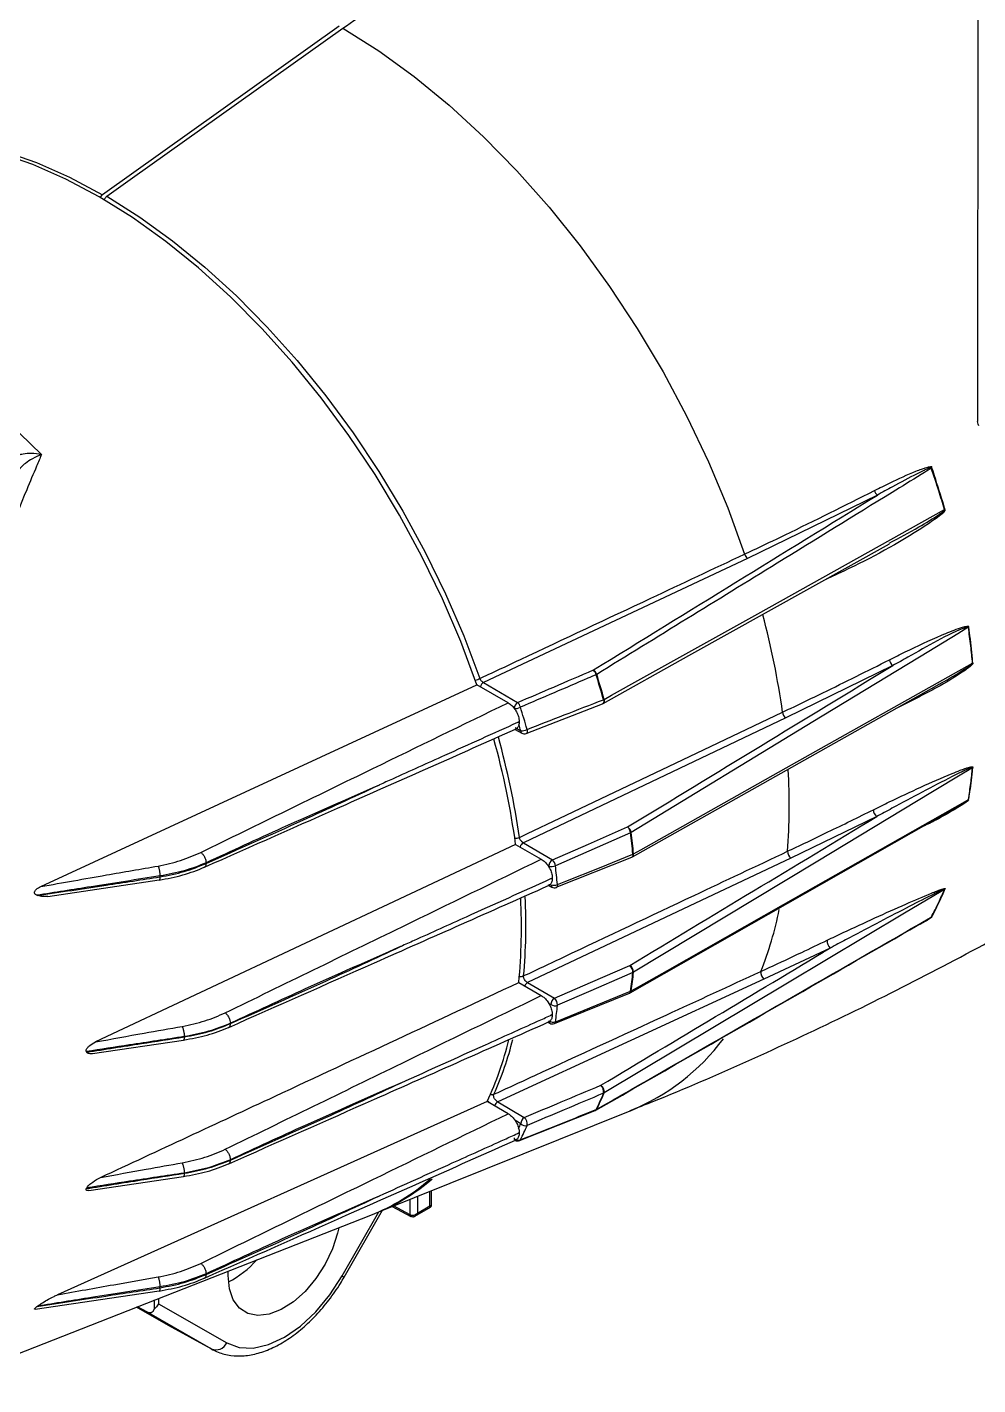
# Model space of a CAD drawing. Extents: x 12.3 to 108.7, y 1.1 to 80.4.
# Drawn here: x 17 to 20.68, y 4.36 to 9.61 of the extents above; entities that cross this region are included whole.
import ezdxf

# ---------------------------------------------------------------- set-up
doc = ezdxf.new("R2010")
doc.units = 0
doc.header["$MEASUREMENT"] = 0
doc.layers.add('OBJECT', color=7, linetype='CONTINUOUS')

msp = doc.modelspace()

# ---------------------------------------------------------------- linework, layer by layer
at = {"layer": 'OBJECT'}
for p, q in [((20.6754, 13.2714), (20.6746, 8.09)), ((18.2053, 9.6185), (17.289, 8.9666)), ((20.4953, 7.9088), (20.4834, 7.9015)), ((20.2869, 7.8052), (19.7843, 7.5596)), ((19.7843, 7.5596), (18.7633, 7.0806)), ((20.0926, 7.4818), (20.0872, 7.4794)), ((20.0926, 7.4818), (20.0924, 7.4824)), ((20.6388, 7.2941), (20.6258, 7.2862)), ((20.3462, 7.1462), (19.9323, 6.9435)), ((17.0506, 6.2916), (18.7375, 7.0721)), ((18.8586, 7.0022), (18.7375, 7.0721)), ((18.7633, 7.0806), (18.8951, 7.0032)), ((18.9279, 6.8838), (19.2238, 6.9984)), ((19.9323, 6.9435), (18.9172, 6.461)), ((18.8854, 6.8994), (18.9112, 6.8847)), ((18.8859, 6.9059), (18.9069, 6.894)), ((18.9013, 6.9286), (18.9013, 6.9284)), ((18.9283, 6.8835), (18.928, 6.8834)), ((20.6548, 6.7513), (20.6412, 6.7431)), ((20.6258, 6.6205), (20.6388, 6.6279)), ((20.2842, 6.5622), (19.9517, 6.4013)), ((20.5595, 6.579), (20.5737, 6.5872)), ((18.9172, 6.461), (19.0296, 6.395)), ((18.8873, 6.4548), (17.2623, 5.6909)), ((18.8873, 6.4548), (18.9865, 6.3976)), ((19.0446, 6.2886), (19.3362, 6.4058)), ((19.3366, 6.4055), (19.3364, 6.4055)), ((17.6899, 6.3833), (17.6899, 6.381)), ((19.9517, 6.4013), (18.9337, 5.9206)), ((19.0156, 6.3707), (19.012, 6.3729)), ((17.0779, 6.2537), (17.5086, 6.317)), ((17.5115, 6.3327), (17.5115, 6.3289)), ((19.0292, 6.3241), (19.0292, 6.3239)), ((19.0117, 6.2986), (19.0276, 6.2896)), ((19.0449, 6.2884), (19.0447, 6.2883)), ((20.5466, 6.2807), (20.5334, 6.2728)), ((20.4834, 6.1664), (20.4953, 6.1733)), ((20.1045, 6.0539), (19.8479, 5.9332)), ((19.8479, 5.9332), (18.8181, 5.4594)), ((18.8993, 5.9204), (18.9865, 5.8701)), ((18.9337, 5.9206), (19.0374, 5.8597)), ((19.0372, 5.7621), (19.328, 5.8797)), ((19.0233, 5.8354), (19.015, 5.8404)), ((19.0292, 5.7964), (19.0292, 5.7966)), ((17.7839, 5.7629), (17.7839, 5.7618)), ((19.0129, 5.7672), (19.0199, 5.7632)), ((17.2508, 5.6456), (17.6025, 5.6981)), ((17.6055, 5.7114), (17.6055, 5.7105)), ((18.777, 5.4603), (17.1155, 4.7135)), ((18.8586, 5.4132), (18.777, 5.4603)), ((18.781, 5.4628), (18.7846, 5.4559)), ((18.8181, 5.4594), (18.9209, 5.399)), ((18.3585, 5.0343), (19.331, 5.4248)), ((18.9021, 5.3096), (19.1949, 5.4261)), ((19.1955, 5.4256), (19.1951, 5.4255)), ((18.9069, 5.3747), (18.8846, 5.3878)), ((18.9013, 5.3395), (18.9013, 5.3396)), ((17.7839, 5.2343), (17.7839, 5.2354)), ((17.2369, 5.1161), (17.6025, 5.1706)), ((17.6055, 5.183), (17.6055, 5.184)), ((18.5072, 5.094), (18.5072, 5.0292)), ((18.5559, 5.0573), (18.5559, 5.1136)), ((18.5617, 5.0586), (18.5617, 5.1159)), ((18.2241, 4.7815), (18.3724, 5.0399)), ((18.4093, 5.0547), (18.4824, 5.0165)), ((18.4794, 5.0223), (18.4149, 5.057)), ((18.4794, 5.0223), (18.4794, 5.0829)), ((18.4971, 5.0166), (18.5577, 5.0516)), ((18.5072, 5.0292), (18.5559, 5.0573)), ((16.6538, 4.365), (18.3268, 5.0211)), ((18.2161, 4.786), (18.3587, 5.0344)), ((17.6899, 4.792), (17.6899, 4.7944)), ((17.7751, 4.7877), (17.7756, 4.8049)), ((17.0285, 4.6575), (17.5086, 4.728)), ((17.5115, 4.74), (17.5115, 4.7437)), ((17.4907, 4.6588), (17.4907, 4.6932)), ((17.5059, 4.6992), (17.5059, 4.6787)), ((17.5059, 4.6787), (17.7698, 4.5271)), ((17.5449, 4.5946), (17.4209, 4.6658)), ((17.4601, 4.6475), (17.4243, 4.6672)), ((17.7101, 4.5038), (17.4601, 4.6475)), ((17.7101, 4.5038), (17.5449, 4.5946)), ((17.5477, 4.593), (17.7129, 4.5023))]:
    msp.add_line(p, q, dxfattribs=at)
at = {"layer": 'OBJECT', "flags": 128}
for points in [[(17.3062, 8.9606), (17.4057, 9.0314), (18.2194, 9.6102)], [(18.2194, 9.6102), (18.3577, 9.5228), (18.4949, 9.4233), (18.6303, 9.3123), (18.763, 9.1905), (18.8922, 9.0588), (19.0171, 8.9179), (19.1368, 8.7687), (19.2507, 8.6121), (19.358, 8.4493), (19.4579, 8.2811), (19.55, 8.1087), (19.6335, 7.9331), (19.7081, 7.7555), (19.7731, 7.5769)], [(16.0582, 9.0317), (16.1341, 9.0816), (16.2283, 9.1276), (16.3291, 9.161), (16.4357, 9.1816), (16.5476, 9.1893), (16.6641, 9.184), (16.7844, 9.1658), (16.9078, 9.1347), (17.0335, 9.0909), (17.1609, 9.0348), (17.289, 8.9666)], [(18.7375, 7.0721), (18.6753, 7.2387), (18.6042, 7.4042), (18.5249, 7.5677), (18.4378, 7.7281), (18.3434, 7.8844), (18.2424, 8.0356), (18.1353, 8.1807), (18.0228, 8.319), (17.9057, 8.4494), (17.7847, 8.5713), (17.6604, 8.6837), (17.5338, 8.7861), (17.4056, 8.8778), (17.2765, 8.9582), (17.1475, 9.0268), (17.0193, 9.0832), (16.8926, 9.127)], [(17.3062, 8.9606), (17.4335, 8.8802), (17.5599, 8.7887), (17.6847, 8.687), (17.8071, 8.5754), (17.9264, 8.4548), (18.0418, 8.3258), (18.1527, 8.1893), (18.2583, 8.0461), (18.3581, 7.8969), (18.4514, 7.7429), (18.5377, 7.5848), (18.6164, 7.4236), (18.687, 7.2604), (18.7492, 7.096)], [(16.0034, 8.5919), (16.1319, 8.5613), (16.2632, 8.516), (16.3963, 8.4564), (16.5302, 8.3829), (16.6638, 8.296), (16.7963, 8.1965), (16.9265, 8.085), (17.0534, 7.9625)], [(20.6798, 8.0727), (20.6764, 8.0799), (20.6746, 8.09), (20.6746, 8.09)], [(19.2299, 7.0154), (19.2581, 7.0312), (19.3713, 7.0942), (19.8237, 7.3463), (20.5466, 7.7491)], [(19.2263, 6.9996), (19.5578, 7.1843), (20.3338, 7.6168)], [(20.6258, 7.2862), (20.5977, 7.2691), (20.4857, 7.2009), (20.0375, 6.928), (19.3346, 6.5002)], [(19.3433, 6.4178), (19.3714, 6.4337), (19.484, 6.4969), (19.9344, 6.7502), (20.6548, 7.1553)], [(19.3389, 6.4067), (19.6694, 6.5925), (20.5163, 7.0689)], [(19.2274, 7.0141), (19.228, 7.0097), (19.228, 7.0058), (19.2273, 7.0025), (19.226, 7), (19.2241, 6.9985), (19.2238, 6.9984)], [(18.9018, 6.4818), (18.9331, 6.4967), (19.0584, 6.5562), (19.5596, 6.7945), (19.92, 6.9657)], [(18.9318, 6.8994), (18.9325, 6.895), (18.9324, 6.891), (18.9318, 6.8876), (18.9304, 6.8851), (18.9286, 6.8836), (18.9283, 6.8835)], [(20.6412, 6.7431), (20.613, 6.7261), (20.5004, 6.6582), (20.0501, 6.3865), (19.3433, 5.9602)], [(19.3346, 5.8878), (19.3626, 5.9037), (19.4747, 5.9673), (19.923, 6.2217), (20.6258, 6.6205)], [(19.3304, 5.8808), (19.6596, 6.0677), (20.5597, 6.5786)], [(19.0296, 6.395), (19.1687, 6.4557), (19.3204, 6.522)], [(19.3321, 6.499), (19.2998, 6.4849), (19.1705, 6.4284), (19.0414, 6.372)], [(19.0492, 6.2995), (19.0816, 6.3125), (19.2112, 6.3646), (19.3408, 6.4166)], [(19.3408, 6.4166), (19.3408, 6.4132), (19.3402, 6.4102), (19.3392, 6.4078), (19.3377, 6.4062), (19.3366, 6.4055)], [(19.0492, 6.2995), (19.0491, 6.2961), (19.0486, 6.2931), (19.0476, 6.2907), (19.0461, 6.2891), (19.0449, 6.2884)], [(20.5334, 6.2728), (20.5051, 6.2559), (20.392, 6.1883), (19.9396, 5.9178), (19.2299, 5.4935)], [(19.0374, 5.8597), (19.1774, 5.9205), (19.329, 5.9862)], [(19.3408, 5.959), (19.3084, 5.945), (19.1788, 5.8887), (19.0492, 5.8325)], [(19.0414, 5.769), (19.0737, 5.782), (19.203, 5.8344), (19.3321, 5.8866)], [(18.2028, 4.9725), (18.1983, 4.9519), (18.1785, 4.8913), (18.1501, 4.8317), (18.1143, 4.7759), (18.0728, 4.7265), (18.0275, 4.6859), (17.9806, 4.6559), (17.9342, 4.6379), (17.8906, 4.6328), (17.8517, 4.6408), (17.8194, 4.6615), (17.7952, 4.694), (17.7802, 4.7367), (17.7751, 4.7877)], [(17.7698, 4.5271), (17.8177, 4.5095), (17.8723, 4.5074), (17.9316, 4.521), (17.9932, 4.5498), (18.0547, 4.5925), (18.1139, 4.6476), (18.1684, 4.713), (18.2161, 4.786)]]:
    msp.add_lwpolyline(points, dxfattribs=at)
at = {"layer": 'OBJECT'}
for centre, radius, start, end in [((17.3034, 8.9475), 0.024, 127.0696, 160.1174), ((20.3076, 7.8319), 0.0337, 196.4193, 232.2869), ((19.8067, 7.5863), 0.0349, 195.6197, 229.9335), ((16.7134, 6.5113), 3.2386, 8.0667, 14.8718), ((20.3675, 7.1733), 0.0344, 188.4197, 231.8257), ((18.7157, 7.1611), 0.0731, 282.3858, 297.2386), ((19.1631, 7.102), 0.0366, 13.5671, 47.1718), ((19.1712, 7.1023), 0.0315, 17.8738, 57.7445), ((19.18, 7.1483), 0.0421, 296.2858, 300.0734), ((15.5708, 5.9779), 3.8006, 15.8227, 17.3402), ((15.5735, 5.9792), 3.8003, 15.8226, 17.3404), ((18.7805, 7.0544), 0.0313, 123.3255, 161.3587), ((18.9121, 6.9772), 0.0311, 123.1603, 176.8327), ((18.8802, 7.035), 0.0561, 270.864, 297.0602), ((18.8702, 6.9763), 0.0366, 13.7544, 47.1552), ((15.3366, 5.8522), 3.7446, 16.2394, 17.6085), ((19.2166, 7.017), 0.02, 291.2678, 299.1294), ((19.2178, 7.0098), 0.0133, 309.8572, 25.0646), ((19.2108, 7.0484), 0.038, 295.8897, 300.0778), ((19.9551, 6.9707), 0.0355, 187.9995, 230.0069), ((15.3776, 5.8662), 3.6759, 16.2362, 16.6182), ((18.9086, 6.9455), 0.0516, 268.0725, 296.6786), ((18.9169, 6.893), 0.01, 174.2861, 235.4075), ((18.9211, 6.9021), 0.02, 240.4377, 291.2287), ((15.8447, 6.0371), 3.0712, 7.818, 15.5811), ((15.8807, 6.0493), 3.0519, 8.1471, 15.5772), ((17.6505, 6.6063), 2.2956, 355.5446, 3.4229), ((20.6452, 6.6216), 0.0098, 135.6697, 189.3618), ((20.3052, 6.5887), 0.0338, 180.2951, 231.7023), ((19.2953, 6.4947), 0.0371, 6.6782, 47.4052), ((19.3034, 6.4954), 0.0316, 8.875, 57.436), ((18.8853, 6.518), 0.0398, 268.2684, 294.5186), ((18.9344, 6.4349), 0.0314, 123.3278, 161.483), ((19.3219, 6.5221), 0.0253, 293.853, 300.132), ((16.4665, 6.1563), 2.8861, 5.1746, 6.8195), ((16.4695, 6.1576), 2.8856, 5.1745, 6.8199), ((19.3291, 6.4241), 0.02, 291.886, 299.3493), ((19.3327, 6.4155), 0.0108, 305.055, 12.3897), ((19.3312, 6.4386), 0.024, 293.5355, 300.1347), ((19.9739, 6.428), 0.0347, 180.0945, 230.2251), ((19.0466, 6.369), 0.031, 123.1596, 176.8334), ((19.0268, 6.4049), 0.036, 251.866, 293.9016), ((19.0045, 6.3677), 0.0371, 6.7089, 47.4013), ((16.2288, 6.0335), 2.8328, 5.3876, 6.8625), ((19.0353, 6.3313), 0.0347, 249.753, 293.4635), ((16.7908, 6.1324), 2.1191, 354.2604, 3.0948), ((16.8251, 6.1396), 2.1019, 354.7151, 3.0477), ((19.0333, 6.2978), 0.01, 174.2841, 235.4095), ((19.0375, 6.307), 0.02, 240.4377, 291.8793), ((18.4897, 6.4933), 1.447, 338.524, 348.4329), ((20.1242, 6.0791), 0.032, 171.2215, 232.1046), ((19.3045, 5.9594), 0.0363, 359.3967, 47.5783), ((19.3128, 5.9604), 0.0305, 359.6857, 57.9066), ((18.9074, 5.9723), 0.0285, 258.4816, 292.1348), ((17.383, 6.1563), 1.9677, 352.1208, 354.2442), ((17.3859, 6.1575), 1.9673, 352.1203, 354.2443), ((19.3338, 5.9765), 0.0188, 291.8473, 300.1984), ((19.8685, 5.9585), 0.0326, 171.1672, 230.8724), ((18.9506, 5.8948), 0.0309, 123.1985, 156.3501), ((19.3245, 5.8864), 0.00762, 297.2377, 1.2034), ((19.3205, 5.8982), 0.02, 292.0257, 299.5749), ((19.3255, 5.8886), 0.00918, 302.5526, 355.2427), ((19.3254, 5.9035), 0.0182, 291.5926, 300.2167), ((19.0543, 5.8337), 0.0311, 123.16, 176.833), ((19.0392, 5.8594), 0.0287, 236.5481, 290.3588), ((19.0129, 5.833), 0.0363, 359.2562, 47.5806), ((17.1449, 6.0335), 1.9149, 352.0593, 353.9743), ((19.0318, 5.7954), 0.0281, 234.7745, 289.9042), ((19.0256, 5.7714), 0.01, 174.2844, 235.4085), ((19.0298, 5.7806), 0.02, 240.4377, 292.0254), ((19.0338, 5.7688), 0.0076, 297.2046, 1.1604), ((17.6225, 6.001), 1.2748, 334.9053, 346.3105), ((17.6266, 6.0124), 1.2882, 336.0122, 345.9841), ((19.0125, 6.2098), 0.8471, 292.0905, 323.2705), ((19.1935, 5.4976), 0.0344, 351.1767, 47.9338), ((19.2021, 5.4988), 0.0282, 349.1791, 59.4679), ((18.7959, 5.5091), 0.0217, 253.5948, 290.5018), ((18.8353, 5.4332), 0.0313, 123.3234, 160.5081), ((18.0732, 5.9779), 1.2522, 334.0029, 337.1842), ((18.0757, 5.9791), 1.2521, 334.0026, 337.1845), ((19.222, 5.507), 0.0155, 290.272, 300.2923), ((19.1931, 5.431), 0.00589, 293.6302, 340.5678), ((19.1881, 5.4442), 0.02, 291.6886, 299.8567), ((19.1941, 5.4336), 0.00782, 300.4998, 334.3281), ((19.1935, 5.4433), 0.0152, 290.075, 300.3086), ((17.7901, 5.8646), 1.2196, 335.3872, 336.3147), ((17.8271, 5.8524), 1.2063, 333.4134, 336.3269), ((18.9379, 5.373), 0.0311, 123.1609, 176.8322), ((18.9247, 5.3914), 0.0244, 223.2514, 286.9198), ((18.898, 5.3736), 0.0343, 350.8067, 47.9527), ((18.891, 5.3186), 0.01, 174.286, 235.4069), ((18.8952, 5.3278), 0.02, 240.4377, 291.671), ((18.8989, 5.3342), 0.0227, 238.9783, 287.4681), ((18.9004, 5.3144), 0.00564, 288.6211, 340.7121), ((18.0437, 5.7431), 0.7756, 291.4047, 311.4726), ((18.0602, 5.7506), 0.7758, 292.8131, 310.6008), ((17.61, 5.0895), 0.3664, 296.9717, 318.7826), ((18.3403, 4.998), 0.2457, 239.6355, 241.7755), ((17.7278, 4.5466), 0.0463, 247.4772, 335.0921)]:
    msp.add_arc(centre, radius, start, end, dxfattribs=at)
for centre, major_axis, ratio, start_param, end_param in [((-75.5793, -47.5334), (137.3786, 82.0308), 0.014151, 5.465153, 5.476261), ((-45.1477, -29.8821), (126.097, 75.2944), 0.014151, 5.240566, 5.250059), ((-14.6223, -12.1763), (114.7805, 68.5372), 0.014151, 5.004214, 5.012937), ((14.2728, 5.0354), (3.3577, 0.6226), 0.401488, 0.533221, 0.534349), ((15.8093, 5.4749), (103.4989, 61.8007), 0.014151, 4.736864, 4.74545), ((14.0092, 4.8909), (3.2718, 0.6067), 0.401488, 0.120597, 0.122548), ((14.0092, 4.8909), (3.2718, 0.6067), 0.401488, 6.012015, 6.013966), ((14.2728, 5.0354), (3.3577, 0.6226), 0.401488, 5.600214, 5.601342), ((17.4595, 4.7055), (-0.017, 0.0606), 0.523124, 2.668164, 3.700438)]:
    msp.add_ellipse(centre, major_axis=major_axis, ratio=ratio, start_param=start_param, end_param=end_param, dxfattribs=at)
for points, knots in [([(18.2194, 9.6102), (18.2566, 9.6365), (18.5244, 9.8261), (19.0256, 10.1635), (19.4906, 10.4403), (19.7235, 10.5789)], [0, 0, 0, 0, 0.0744262, 0.5365509, 1, 1, 1, 1]), ([(17.2954, 8.9453), (17.2958, 8.9466), (17.297, 8.95), (17.3003, 8.955), (17.3037, 8.9587), (17.3058, 8.9603), (17.3062, 8.9606)], [0, 0, 0, 0, 0.213805, 0.553472, 0.893097, 1, 1, 1, 1]), ([(17.0534, 7.9625), (17.047, 7.9473), (17.0278, 7.9021), (16.958, 7.7353), (16.8453, 7.4542), (16.6983, 7.0622), (16.606, 6.7822), (16.5598, 6.6422)], [0, 0, 0, 0, 0.037504, 0.11146, 0.407416, 0.703808, 1, 1, 1, 1]), ([(16.954, 7.9513), (16.9562, 7.9536), (16.9608, 7.9584), (16.9715, 7.9625), (16.9885, 7.9666), (17.0155, 7.9682), (17.0401, 7.9652), (17.0533, 7.9625), (17.0534, 7.9625)], [0, 0, 0, 0, 0.125198, 0.269786, 0.359451, 0.646929, 0.996074, 1, 1, 1, 1]), ([(17.0534, 7.9625), (17.0533, 7.9624), (17.0417, 7.958), (17.0202, 7.9479), (16.9963, 7.9326), (16.9813, 7.9203), (16.972, 7.9112), (16.9678, 7.9046), (16.9659, 7.9015)], [0, 0, 0, 0, 0.003979, 0.354504, 0.64188, 0.732153, 0.875184, 1, 1, 1, 1]), ([(20.4834, 7.9015), (20.4741, 7.8957), (20.4277, 7.8672), (20.2328, 7.7471), (19.8147, 7.4896), (19.4336, 7.255), (19.2011, 7.1119)], [0, 0, 0, 0, 0.0217205, 0.1086027, 0.4561311, 1, 1, 1, 1]), ([(20.2752, 7.8224), (20.2955, 7.8326), (20.3488, 7.8593), (20.4097, 7.8874), (20.4553, 7.905), (20.4704, 7.9101), (20.4804, 7.9129), (20.4872, 7.9144), (20.4919, 7.915), (20.4946, 7.9151), (20.4958, 7.9151), (20.4959, 7.9151)], [0, 0, 0, 0, 0.27982, 0.734081, 0.832555, 0.895072, 0.936912, 0.965337, 0.984794, 0.998231, 1, 1, 1, 1]), ([(20.4962, 7.9122), (20.4959, 7.9121), (20.4947, 7.9119), (20.4922, 7.9111), (20.488, 7.9096), (20.4817, 7.9071), (20.4724, 7.9031), (20.4582, 7.8965), (20.4151, 7.8752), (20.3572, 7.8443), (20.3064, 7.816), (20.2869, 7.8052)], [0, 0, 0, 0, 0.003442, 0.01606, 0.034787, 0.062569, 0.103866, 0.165964, 0.2642, 0.719263, 1, 1, 1, 1]), ([(20.4953, 7.9088), (20.4953, 7.9089), (20.4957, 7.91), (20.4959, 7.9111), (20.4962, 7.9122)], [0, 0, 0, 0, 0.049994, 1, 1, 1, 1]), ([(20.5466, 7.7491), (20.5429, 7.7612), (20.5357, 7.7854), (20.519, 7.8387), (20.5051, 7.8798), (20.4953, 7.9088)], [0, 0, 0, 0, 0.228404, 0.455766, 1, 1, 1, 1]), ([(20.5488, 7.7468), (20.547, 7.7529), (20.5343, 7.7969), (20.5169, 7.853), (20.4999, 7.9031), (20.4959, 7.9151)], [0, 0, 0, 0, 0.1080709, 0.7863293, 1, 1, 1, 1]), ([(20.4959, 7.9151), (20.496, 7.9145), (20.4963, 7.9136), (20.4963, 7.9126), (20.4962, 7.9123), (20.4962, 7.9122)], [0, 0, 0, 0, 0.595908, 0.927207, 1, 1, 1, 1]), ([(19.7731, 7.5769), (19.7836, 7.5818), (19.836, 7.6065), (20.0052, 7.687), (20.1606, 7.765), (20.2752, 7.8224)], [0, 0, 0, 0, 0.061696, 0.30848, 1, 1, 1, 1]), ([(20.5488, 7.7468), (20.5477, 7.7452), (20.5419, 7.7361), (20.5077, 7.7099), (20.3764, 7.6216), (20.2288, 7.5438), (20.1073, 7.4885), (20.0926, 7.4818)], [0, 0, 0, 0, 0.00982, 0.054966, 0.234126, 0.907025, 1, 1, 1, 1]), ([(20.3326, 7.6195), (20.3711, 7.6398), (20.4364, 7.6743), (20.5064, 7.7172), (20.5392, 7.7401), (20.5466, 7.7467), (20.5477, 7.7482), (20.5479, 7.7484)], [0, 0, 0, 0, 0.5245272, 0.8891619, 0.9790949, 0.9974067, 1, 1, 1, 1]), ([(20.5466, 7.7491), (20.5466, 7.7491), (20.5471, 7.7489), (20.5475, 7.7486), (20.5479, 7.7484)], [0, 0, 0, 0, 0.091626, 1, 1, 1, 1]), ([(20.5479, 7.7484), (20.548, 7.7483), (20.5483, 7.748), (20.5486, 7.7474), (20.5487, 7.747), (20.5488, 7.7468)], [0, 0, 0, 0, 0.313115, 0.800787, 1, 1, 1, 1]), ([(18.7492, 7.096), (18.7597, 7.101), (18.8122, 7.1256), (19.0326, 7.229), (19.3634, 7.3844), (19.6522, 7.5201), (19.7731, 7.5769)], [0, 0, 0, 0, 0.030743, 0.153716, 0.645609, 1, 1, 1, 1]), ([(20.3335, 7.1682), (20.3538, 7.1784), (20.4211, 7.2119), (20.5101, 7.2538), (20.5892, 7.2859), (20.6233, 7.2977), (20.6361, 7.2989), (20.6385, 7.2988), (20.6396, 7.2985), (20.6398, 7.2984)], [0, 0, 0, 0, 0.198719, 0.656856, 0.869121, 0.975838, 0.987405, 0.997669, 1, 1, 1, 1]), ([(20.6398, 7.2984), (20.6399, 7.298), (20.6399, 7.2973), (20.6398, 7.2965), (20.6397, 7.2963), (20.6397, 7.2962)], [0, 0, 0, 0, 0.657045, 0.945773, 1, 1, 1, 1]), ([(20.656, 7.1534), (20.6555, 7.1598), (20.6521, 7.1994), (20.6467, 7.2478), (20.641, 7.2901), (20.6398, 7.2984)], [0, 0, 0, 0, 0.132617, 0.829279, 1, 1, 1, 1]), ([(20.6397, 7.2962), (20.6393, 7.2962), (20.638, 7.2961), (20.6356, 7.2954), (20.5955, 7.2821), (20.5181, 7.243), (20.4234, 7.1883), (20.3658, 7.1568), (20.3462, 7.1462)], [0, 0, 0, 0, 0.004015, 0.013418, 0.024422, 0.411876, 0.800842, 1, 1, 1, 1]), ([(20.6388, 7.2941), (20.6388, 7.2942), (20.6391, 7.2949), (20.6394, 7.2956), (20.6397, 7.2962)], [0, 0, 0, 0, 0.077598, 1, 1, 1, 1]), ([(20.6548, 7.1553), (20.6538, 7.1661), (20.6518, 7.1883), (20.6468, 7.2345), (20.642, 7.2701), (20.6388, 7.2941)], [0, 0, 0, 0, 0.236143, 0.485091, 1, 1, 1, 1]), ([(19.92, 6.9657), (19.9304, 6.9707), (19.9826, 6.9955), (20.1214, 7.0623), (20.2479, 7.1255), (20.3335, 7.1682)], [0, 0, 0, 0, 0.074863, 0.374316, 1, 1, 1, 1]), ([(20.656, 7.1534), (20.6559, 7.1531), (20.6544, 7.1508), (20.6451, 7.1412), (20.6036, 7.1112), (20.5085, 7.054), (20.4195, 7.0104), (20.364, 6.9832)], [0, 0, 0, 0, 0.002823, 0.021011, 0.105504, 0.441074, 1, 1, 1, 1]), ([(20.5162, 7.0692), (20.5217, 7.0722), (20.5589, 7.092), (20.6036, 7.1184), (20.6438, 7.1449), (20.6535, 7.1523), (20.6552, 7.1544), (20.6555, 7.1548)], [0, 0, 0, 0, 0.115531, 0.789953, 0.956711, 0.990204, 1, 1, 1, 1]), ([(20.6506, 7.1491), (20.6506, 7.1491), (20.6504, 7.1506), (20.6512, 7.1526), (20.652, 7.1546), (20.6525, 7.1552), (20.6526, 7.1554), (20.6526, 7.1554), (20.6526, 7.1554), (20.6526, 7.1554), (20.6526, 7.1554)], [0, 0, 0, 0, 0.030635, 0.629397, 0.902197, 0.952844, 0.975481, 0.986439, 0.995197, 1, 1, 1, 1]), ([(20.6548, 7.1553), (20.6549, 7.1552), (20.6551, 7.1551), (20.6553, 7.155), (20.6555, 7.1548)], [0, 0, 0, 0, 0.13406, 1, 1, 1, 1]), ([(20.6555, 7.1548), (20.6556, 7.1548), (20.6559, 7.1545), (20.656, 7.154), (20.656, 7.1536), (20.656, 7.1534)], [0, 0, 0, 0, 0.269969, 0.749719, 1, 1, 1, 1]), ([(18.7633, 7.0806), (18.7615, 7.0816), (18.7578, 7.0836), (18.7531, 7.0887), (18.7504, 7.0931), (18.7494, 7.0956), (18.7492, 7.096)], [0, 0, 0, 0, 0.313016, 0.624258, 0.931848, 1, 1, 1, 1]), ([(18.8951, 7.0032), (18.9416, 7.0231), (19.0393, 7.065), (19.1369, 7.1069), (19.188, 7.1289)], [0, 0, 0, 0, 0.476645, 1, 1, 1, 1]), ([(19.1987, 7.1106), (19.1878, 7.106), (19.1337, 7.0827), (19.036, 7.0408), (18.9492, 7.0036), (18.9058, 6.985)], [0, 0, 0, 0, 0.111021, 0.555109, 1, 1, 1, 1]), ([(17.6698, 6.4238), (17.8915, 6.5319), (18.2873, 6.725), (18.6841, 6.9175), (18.8586, 7.0022)], [0, 0, 0, 0, 0.560008, 1, 1, 1, 1]), ([(18.8586, 7.0022), (18.8635, 6.9988), (18.8731, 6.9921), (18.886, 6.9762), (18.8956, 6.9581), (18.9006, 6.9415), (18.9011, 6.9322), (18.9013, 6.9286)], [0, 0, 0, 0, 0.2172025, 0.4343319, 0.6501656, 0.8643895, 1, 1, 1, 1]), ([(18.9318, 6.8994), (18.9796, 6.9179), (19.0781, 6.9562), (19.1766, 6.9944), (19.2274, 7.0141)], [0, 0, 0, 0, 0.484698, 1, 1, 1, 1]), ([(17.6833, 6.3664), (17.8663, 6.4474), (18.2676, 6.6251), (18.6686, 6.8031), (18.8868, 6.9)], [0, 0, 0, 0, 0.455752, 1, 1, 1, 1]), ([(18.8958, 6.9261), (18.8954, 6.9259), (18.801, 6.8833), (18.6393, 6.8104), (18.4613, 6.7301), (18.3767, 6.6919), (18.3594, 6.6841), (18.3589, 6.6839)], [0, 0, 0, 0, 0.002464, 0.527442, 0.903158, 0.997088, 1, 1, 1, 1]), ([(18.9013, 6.9284), (18.9009, 6.9239), (18.9001, 6.9141), (18.8947, 6.9042), (18.8888, 6.9017), (18.8864, 6.9007)], [0, 0, 0, 0, 0.347838, 0.742003, 1, 1, 1, 1]), ([(18.9013, 6.9286), (18.9003, 6.9282), (18.8984, 6.9273), (18.8966, 6.9264), (18.8958, 6.9261)], [0, 0, 0, 0, 0.56004, 1, 1, 1, 1]), ([(18.8958, 6.9261), (18.8968, 6.9265), (18.8987, 6.9273), (18.9005, 6.9281), (18.9013, 6.9284)], [0, 0, 0, 0, 0.559957, 1, 1, 1, 1]), ([(20.2714, 6.5885), (20.2919, 6.5986), (20.3944, 6.6488), (20.5066, 6.701), (20.6025, 6.7395), (20.6226, 6.7469), (20.6347, 6.7508), (20.6427, 6.753), (20.6479, 6.7542), (20.6516, 6.7547), (20.6542, 6.7548), (20.6555, 6.7544), (20.656, 6.7542)], [0, 0, 0, 0, 0.15639, 0.782396, 0.865654, 0.912165, 0.94246, 0.96287, 0.976773, 0.986315, 0.994339, 1, 1, 1, 1]), ([(20.6555, 6.7524), (20.6554, 6.7525), (20.6547, 6.7526), (20.6531, 6.7522), (20.6505, 6.7514), (20.6469, 6.7501), (20.6418, 6.748), (20.6341, 6.7447), (20.6223, 6.7392), (20.6027, 6.7298), (20.5096, 6.6834), (20.4018, 6.6261), (20.3038, 6.5728), (20.2842, 6.5622)], [0, 0, 0, 0, 0.0015, 0.006783, 0.014183, 0.023287, 0.036792, 0.056847, 0.086835, 0.133102, 0.216205, 0.84331, 1, 1, 1, 1]), ([(20.6388, 6.6279), (20.6405, 6.6387), (20.6438, 6.6595), (20.6494, 6.7004), (20.6527, 6.7311), (20.6548, 6.7513)], [0, 0, 0, 0, 0.265978, 0.514925, 1, 1, 1, 1]), ([(20.6398, 6.6261), (20.641, 6.6332), (20.6467, 6.6695), (20.6521, 6.7123), (20.6555, 6.7484), (20.656, 6.7542)], [0, 0, 0, 0, 0.170721, 0.867383, 1, 1, 1, 1]), ([(20.6555, 6.7524), (20.6553, 6.7521), (20.6551, 6.7517), (20.6549, 6.7514), (20.6548, 6.7513)], [0, 0, 0, 0, 0.86594, 1, 1, 1, 1]), ([(20.656, 6.7542), (20.656, 6.7538), (20.6559, 6.7532), (20.6556, 6.7526), (20.6555, 6.7524)], [0, 0, 0, 0, 0.72227, 1, 1, 1, 1]), ([(18.3589, 6.6839), (18.234, 6.6291), (18.011, 6.5313), (17.788, 6.4285), (17.6899, 6.3833)], [0, 0, 0, 0, 0.560064, 1, 1, 1, 1]), ([(17.6899, 6.381), (17.8148, 6.4364), (18.0378, 6.5352), (18.2608, 6.6385), (18.3589, 6.6839)], [0, 0, 0, 0, 0.559937, 1, 1, 1, 1]), ([(20.6398, 6.6261), (20.6383, 6.6246), (20.629, 6.6158), (20.586, 6.5893), (20.529, 6.556), (20.4794, 6.5317), (20.4624, 6.5234)], [0, 0, 0, 0, 0.028125, 0.166024, 0.713645, 1, 1, 1, 1]), ([(20.5737, 6.5872), (20.5863, 6.5943), (20.6066, 6.6058), (20.6287, 6.6188), (20.638, 6.6261), (20.6397, 6.6274)], [0, 0, 0, 0, 0.575373, 0.924591, 1, 1, 1, 1]), ([(20.6397, 6.6274), (20.6394, 6.6276), (20.6391, 6.6277), (20.6388, 6.6279), (20.6388, 6.6279)], [0, 0, 0, 0, 0.922402, 1, 1, 1, 1]), ([(20.6397, 6.6274), (20.6397, 6.6273), (20.6399, 6.6271), (20.6399, 6.6266), (20.6399, 6.6262), (20.6398, 6.6261)], [0, 0, 0, 0, 0.3278908, 0.8135933, 1, 1, 1, 1]), ([(19.9392, 6.4279), (19.9497, 6.4329), (20.002, 6.4576), (20.1132, 6.5108), (20.2129, 6.5598), (20.2714, 6.5885)], [0, 0, 0, 0, 0.093659, 0.468299, 1, 1, 1, 1]), ([(18.9172, 6.461), (18.9154, 6.4621), (18.9118, 6.4641), (18.9071, 6.4692), (18.9033, 6.4753), (18.9023, 6.4796), (18.9018, 6.4818)], [0, 0, 0, 0, 0.2473544, 0.4934281, 0.7369218, 1, 1, 1, 1]), ([(17.5039, 6.371), (17.5338, 6.3774), (17.5935, 6.3901), (17.6444, 6.4126), (17.6698, 6.4238)], [0, 0, 0, 0, 0.501105, 1, 1, 1, 1]), ([(17.6698, 6.4238), (17.6723, 6.4216), (17.6761, 6.4183), (17.6808, 6.4116), (17.684, 6.406), (17.6866, 6.4), (17.6891, 6.3921), (17.6896, 6.3868), (17.6899, 6.3833)], [0, 0, 0, 0, 0.239485, 0.368379, 0.499999, 0.63162, 0.760514, 1, 1, 1, 1]), ([(18.9181, 5.946), (18.9286, 5.9509), (18.9809, 5.9756), (19.2008, 6.0793), (19.5307, 6.235), (19.8187, 6.371), (19.9392, 6.4279)], [0, 0, 0, 0, 0.030755, 0.153774, 0.64585, 1, 1, 1, 1]), ([(17.0506, 6.2916), (17.1352, 6.3065), (17.2861, 6.3333), (17.4374, 6.3595), (17.5039, 6.371)], [0, 0, 0, 0, 0.560013, 1, 1, 1, 1]), ([(17.5039, 6.371), (17.5048, 6.3687), (17.5062, 6.3652), (17.508, 6.3587), (17.5092, 6.3533), (17.5101, 6.3477), (17.5111, 6.3405), (17.5114, 6.3358), (17.5115, 6.3327)], [0, 0, 0, 0, 0.239573, 0.368433, 0.499997, 0.631558, 0.760422, 1, 1, 1, 1]), ([(17.5082, 6.3168), (17.5394, 6.3225), (17.602, 6.3339), (17.6559, 6.3554), (17.6829, 6.3662)], [0, 0, 0, 0, 0.499768, 1, 1, 1, 1]), ([(17.6899, 6.3833), (17.6624, 6.3723), (17.6074, 6.3502), (17.5435, 6.3385), (17.5115, 6.3327)], [0, 0, 0, 0, 0.499961, 1, 1, 1, 1]), ([(17.5115, 6.3289), (17.5435, 6.335), (17.6074, 6.3473), (17.6624, 6.3698), (17.6899, 6.381)], [0, 0, 0, 0, 0.500039, 1, 1, 1, 1]), ([(17.6899, 6.381), (17.6896, 6.3779), (17.6891, 6.3731), (17.6865, 6.3689), (17.6848, 6.3669), (17.6835, 6.3665), (17.6833, 6.3665)], [0, 0, 0, 0, 0.457536, 0.703784, 0.955245, 1, 1, 1, 1]), ([(17.7638, 5.8033), (17.9918, 5.9144), (18.3989, 6.1128), (18.807, 6.3106), (18.9865, 6.3976)], [0, 0, 0, 0, 0.560008, 1, 1, 1, 1]), ([(18.9865, 6.3976), (18.9913, 6.3942), (19.001, 6.3876), (19.0139, 6.3716), (19.0235, 6.3535), (19.0285, 6.3369), (19.029, 6.3277), (19.0292, 6.3241)], [0, 0, 0, 0, 0.217203, 0.434333, 0.650167, 0.864391, 1, 1, 1, 1]), ([(17.5115, 6.3327), (17.4226, 6.3187), (17.2638, 6.2936), (17.105, 6.2687), (17.0351, 6.2577)], [0, 0, 0, 0, 0.559998, 1, 1, 1, 1]), ([(17.0373, 6.2568), (17.1258, 6.2702), (17.2839, 6.2942), (17.442, 6.3183), (17.5115, 6.3289)], [0, 0, 0, 0, 0.559997, 1, 1, 1, 1]), ([(17.5115, 6.3289), (17.5114, 6.3263), (17.5111, 6.3222), (17.5101, 6.3188), (17.5094, 6.3173), (17.5088, 6.3172), (17.5086, 6.3171)], [0, 0, 0, 0, 0.4281013, 0.658369, 0.8934543, 1, 1, 1, 1]), ([(19.0237, 6.3215), (19.0232, 6.3213), (18.914, 6.272), (18.7375, 6.1925), (18.5448, 6.1055), (18.4602, 6.0674), (18.4429, 6.0595), (18.4423, 6.0593)], [0, 0, 0, 0, 0.002275, 0.563506, 0.91051, 0.997261, 1, 1, 1, 1]), ([(19.0292, 6.3239), (19.0288, 6.3193), (19.028, 6.3095), (19.0226, 6.2997), (19.0167, 6.2972), (19.0143, 6.2962)], [0, 0, 0, 0, 0.347843, 0.742004, 1, 1, 1, 1]), ([(19.0292, 6.3241), (19.0281, 6.3236), (19.0263, 6.3227), (19.0245, 6.3219), (19.0237, 6.3215)], [0, 0, 0, 0, 0.560017, 1, 1, 1, 1]), ([(19.0237, 6.3215), (19.0247, 6.3219), (19.0265, 6.3227), (19.0284, 6.3235), (19.0292, 6.3239)], [0, 0, 0, 0, 0.560015, 1, 1, 1, 1]), ([(17.0351, 6.2577), (17.0335, 6.2585), (17.0309, 6.2599), (17.028, 6.2627), (17.0265, 6.2655), (17.026, 6.2683), (17.0265, 6.2715), (17.0285, 6.2758), (17.036, 6.2841), (17.0443, 6.2884), (17.0506, 6.2916)], [0, 0, 0, 0, 0.113364, 0.188717, 0.241996, 0.295665, 0.342489, 0.417959, 0.560437, 1, 1, 1, 1]), ([(17.078, 6.2535), (17.0714, 6.2529), (17.0577, 6.2515), (17.0443, 6.255), (17.0373, 6.2568)], [0, 0, 0, 0, 0.4813737, 1, 1, 1, 1]), ([(17.7773, 5.7471), (17.9654, 5.8304), (18.378, 6.0129), (18.7903, 6.1959), (19.0147, 6.2954)], [0, 0, 0, 0, 0.455736, 1, 1, 1, 1]), ([(20.0926, 6.084), (20.1133, 6.0939), (20.2169, 6.1431), (20.3521, 6.2045), (20.4708, 6.2562), (20.5136, 6.2732), (20.5268, 6.2781), (20.5353, 6.2809), (20.5408, 6.2826), (20.5444, 6.2834), (20.547, 6.2838), (20.5482, 6.2837), (20.5488, 6.2837)], [0, 0, 0, 0, 0.13063, 0.653489, 0.873711, 0.918431, 0.946909, 0.965982, 0.978943, 0.987818, 0.993951, 1, 1, 1, 1]), ([(20.5479, 6.2821), (20.5477, 6.2821), (20.547, 6.282), (20.5454, 6.2814), (20.5427, 6.2804), (20.539, 6.2789), (20.5334, 6.2764), (20.5249, 6.2724), (20.5118, 6.266), (20.4693, 6.245), (20.3534, 6.1853), (20.2231, 6.1172), (20.1243, 6.0644), (20.1045, 6.0539)], [0, 0, 0, 0, 0.001165, 0.006725, 0.012464, 0.020981, 0.033617, 0.0524, 0.08063, 0.125155, 0.345383, 0.869226, 1, 1, 1, 1]), ([(20.4953, 6.1733), (20.5051, 6.1922), (20.519, 6.2191), (20.5357, 6.2553), (20.5429, 6.2722), (20.5466, 6.2807)], [0, 0, 0, 0, 0.544234, 0.771596, 1, 1, 1, 1]), ([(20.4959, 6.1718), (20.4999, 6.1795), (20.5169, 6.2116), (20.5343, 6.2491), (20.547, 6.2795), (20.5488, 6.2837)], [0, 0, 0, 0, 0.213671, 0.891929, 1, 1, 1, 1]), ([(20.5479, 6.2821), (20.5475, 6.2817), (20.5471, 6.2812), (20.5466, 6.2807), (20.5466, 6.2807)], [0, 0, 0, 0, 0.908374, 1, 1, 1, 1]), ([(20.5488, 6.2837), (20.5487, 6.2834), (20.5485, 6.283), (20.5481, 6.2824), (20.5479, 6.2822), (20.5479, 6.2821)], [0, 0, 0, 0, 0.588111, 0.886903, 1, 1, 1, 1]), ([(19.3302, 5.4257), (19.3594, 5.4371), (19.5139, 5.4972), (19.7899, 5.6178), (20.1574, 5.7877), (20.5189, 5.9706), (20.8003, 6.121), (20.9589, 6.2142), (21.001, 6.2389)], [0, 0, 0, 0, 0.050688, 0.268423, 0.486161, 0.703819, 0.921315, 1, 1, 1, 1]), ([(19.1981, 5.4269), (19.3072, 5.4895), (19.7316, 5.7331), (20.1557, 5.9768), (20.4708, 6.1578)], [0, 0, 0, 0, 0.257273, 1, 1, 1, 1]), ([(19.2011, 5.4302), (19.2104, 5.4356), (19.2568, 5.4622), (19.4518, 5.5741), (19.87, 5.8142), (20.2509, 6.0329), (20.4834, 6.1664)], [0, 0, 0, 0, 0.02172, 0.108602, 0.456131, 1, 1, 1, 1]), ([(20.4959, 6.1718), (20.4933, 6.1701), (20.4781, 6.1598), (20.4575, 6.1485), (20.4401, 6.1397), (20.4345, 6.1369)], [0, 0, 0, 0, 0.124341, 0.723166, 1, 1, 1, 1]), ([(20.4707, 6.1579), (20.4767, 6.1612), (20.485, 6.1658), (20.4937, 6.1713), (20.4962, 6.1729)], [0, 0, 0, 0, 0.7128745, 1, 1, 1, 1]), ([(20.4962, 6.1729), (20.4959, 6.173), (20.4957, 6.1731), (20.4953, 6.1733), (20.4953, 6.1733)], [0, 0, 0, 0, 0.950006, 1, 1, 1, 1]), ([(20.4962, 6.1729), (20.4962, 6.1729), (20.4963, 6.1727), (20.4961, 6.1723), (20.4959, 6.1719), (20.4959, 6.1718)], [0, 0, 0, 0, 0.365615, 0.839038, 1, 1, 1, 1]), ([(18.4423, 6.0593), (18.3194, 6.0052), (18.0999, 5.9087), (17.8805, 5.8074), (17.7839, 5.7629)], [0, 0, 0, 0, 0.560058, 1, 1, 1, 1]), ([(17.7839, 5.7618), (17.9068, 5.8161), (18.1263, 5.9133), (18.3457, 6.0147), (18.4423, 6.0593)], [0, 0, 0, 0, 0.5599417, 1, 1, 1, 1]), ([(19.8362, 5.9635), (19.8468, 5.9684), (19.8996, 5.9928), (19.9852, 6.0328), (20.0597, 6.0684), (20.0926, 6.084)], [0, 0, 0, 0, 0.122694, 0.613472, 1, 1, 1, 1]), ([(18.8035, 5.4887), (18.8141, 5.4935), (18.867, 5.5178), (19.0891, 5.6198), (19.4228, 5.7731), (19.714, 5.9073), (19.8362, 5.9635)], [0, 0, 0, 0, 0.030707, 0.153535, 0.644847, 1, 1, 1, 1]), ([(18.9337, 5.9206), (18.9319, 5.9217), (18.9282, 5.9237), (18.9235, 5.9288), (18.9199, 5.9347), (18.918, 5.9407), (18.9181, 5.9443), (18.9181, 5.946)], [0, 0, 0, 0, 0.206559, 0.411999, 0.61516, 0.815884, 1, 1, 1, 1]), ([(17.2815, 5.1667), (17.5067, 5.2715), (18.0461, 5.5226), (18.5853, 5.774), (18.8993, 5.9204)], [0, 0, 0, 0, 0.417435, 1, 1, 1, 1]), ([(17.7638, 5.2759), (17.9918, 5.387), (18.3989, 5.5854), (18.807, 5.7831), (18.9865, 5.8701)], [0, 0, 0, 0, 0.560008, 1, 1, 1, 1]), ([(18.9865, 5.8701), (18.9907, 5.8673), (18.9997, 5.8612), (19.0123, 5.8465), (19.0224, 5.8286), (19.0282, 5.8111), (19.0289, 5.801), (19.0292, 5.7966)], [0, 0, 0, 0, 0.1876, 0.404762, 0.620773, 0.835176, 1, 1, 1, 1]), ([(17.5976, 5.7511), (17.6275, 5.7574), (17.6872, 5.7699), (17.7383, 5.7922), (17.7638, 5.8033)], [0, 0, 0, 0, 0.500727, 1, 1, 1, 1]), ([(17.7638, 5.8033), (17.7663, 5.8012), (17.7701, 5.7978), (17.7747, 5.7912), (17.7779, 5.7855), (17.7805, 5.7795), (17.7831, 5.7716), (17.7836, 5.7663), (17.7839, 5.7629)], [0, 0, 0, 0, 0.239486, 0.368379, 0.5, 0.63162, 0.760514, 1, 1, 1, 1]), ([(18.4423, 5.5318), (18.4429, 5.532), (18.5521, 5.5813), (18.7286, 5.661), (18.9215, 5.7479), (19.006, 5.786), (19.0232, 5.7938), (19.0237, 5.794)], [0, 0, 0, 0, 0.002739, 0.563971, 0.910975, 0.997725, 1, 1, 1, 1]), ([(19.0292, 5.7964), (19.0287, 5.7912), (19.0277, 5.781), (19.0219, 5.7715), (19.0163, 5.7695), (19.0143, 5.7688)], [0, 0, 0, 0, 0.394416, 0.78884, 1, 1, 1, 1]), ([(19.0292, 5.7966), (19.0281, 5.7961), (19.0263, 5.7952), (19.0245, 5.7944), (19.0237, 5.794)], [0, 0, 0, 0, 0.560017, 1, 1, 1, 1]), ([(19.0237, 5.794), (19.0247, 5.7945), (19.0265, 5.7952), (19.0284, 5.796), (19.0292, 5.7964)], [0, 0, 0, 0, 0.560015, 1, 1, 1, 1]), ([(17.2623, 5.6909), (17.3248, 5.7023), (17.4364, 5.7227), (17.5484, 5.7424), (17.5976, 5.7511)], [0, 0, 0, 0, 0.560034, 1, 1, 1, 1]), ([(17.5976, 5.7511), (17.5986, 5.7487), (17.6, 5.7451), (17.6018, 5.7384), (17.603, 5.7328), (17.6041, 5.7269), (17.6051, 5.7195), (17.6053, 5.7146), (17.6055, 5.7114)], [0, 0, 0, 0, 0.239578, 0.368437, 0.5, 0.631562, 0.760424, 1, 1, 1, 1]), ([(17.602, 5.698), (17.6333, 5.7036), (17.6959, 5.7148), (17.7499, 5.7362), (17.7769, 5.747)], [0, 0, 0, 0, 0.499548, 1, 1, 1, 1]), ([(17.7839, 5.7629), (17.7564, 5.7517), (17.7014, 5.7293), (17.6375, 5.7174), (17.6055, 5.7114)], [0, 0, 0, 0, 0.499957, 1, 1, 1, 1]), ([(17.6055, 5.7105), (17.6375, 5.7165), (17.7014, 5.7284), (17.7564, 5.7507), (17.7839, 5.7618)], [0, 0, 0, 0, 0.500043, 1, 1, 1, 1]), ([(17.7773, 5.2197), (17.9654, 5.3029), (18.378, 5.4855), (18.7903, 5.6684), (19.0147, 5.7679)], [0, 0, 0, 0, 0.455742, 1, 1, 1, 1]), ([(17.7839, 5.7618), (17.7836, 5.7586), (17.7831, 5.7538), (17.7805, 5.7496), (17.7787, 5.7477), (17.7775, 5.7473), (17.7773, 5.7472)], [0, 0, 0, 0, 0.457533, 0.703782, 0.955241, 1, 1, 1, 1]), ([(17.2267, 5.6537), (17.2264, 5.6545), (17.2258, 5.656), (17.2259, 5.6592), (17.2272, 5.6631), (17.231, 5.6691), (17.2424, 5.6804), (17.2539, 5.6865), (17.2623, 5.6909)], [0, 0, 0, 0, 0.05238, 0.104942, 0.166384, 0.263154, 0.457421, 1, 1, 1, 1]), ([(17.6055, 5.7114), (17.5348, 5.7007), (17.4085, 5.6815), (17.2823, 5.6622), (17.2267, 5.6537)], [0, 0, 0, 0, 0.560003, 1, 1, 1, 1]), ([(17.228, 5.6513), (17.2984, 5.6624), (17.4243, 5.6822), (17.5501, 5.7019), (17.6055, 5.7105)], [0, 0, 0, 0, 0.560005, 1, 1, 1, 1]), ([(17.6055, 5.7105), (17.6053, 5.7077), (17.6051, 5.7035), (17.6041, 5.7), (17.6032, 5.6985), (17.6026, 5.6983), (17.6024, 5.6982)], [0, 0, 0, 0, 0.4281675, 0.6584646, 0.8935908, 1, 1, 1, 1]), ([(17.2508, 5.6456), (17.2501, 5.6455), (17.2443, 5.6444), (17.237, 5.6451), (17.2302, 5.6481), (17.2286, 5.6504), (17.228, 5.6513)], [0, 0, 0, 0, 0.0802459, 0.672517, 0.866455, 1, 1, 1, 1]), ([(18.4423, 5.5318), (18.3194, 5.4777), (18.0999, 5.3812), (17.8805, 5.2799), (17.7839, 5.2354)], [0, 0, 0, 0, 0.560058, 1, 1, 1, 1]), ([(17.7839, 5.2343), (17.9068, 5.2887), (18.1263, 5.3858), (18.3457, 5.4872), (18.4423, 5.5318)], [0, 0, 0, 0, 0.559942, 1, 1, 1, 1]), ([(18.9209, 5.399), (18.9686, 5.419), (19.0672, 5.4604), (19.1656, 5.5018), (19.2165, 5.5232)], [0, 0, 0, 0, 0.483877, 1, 1, 1, 1]), ([(18.8181, 5.4594), (18.8163, 5.4604), (18.8126, 5.4624), (18.8077, 5.4675), (18.8041, 5.4734), (18.8022, 5.4796), (18.802, 5.4849), (18.803, 5.4875), (18.8035, 5.4887)], [0, 0, 0, 0, 0.177389, 0.35362, 0.527452, 0.69867, 0.868517, 1, 1, 1, 1]), ([(19.2274, 5.4924), (19.1766, 5.471), (19.0781, 5.4295), (18.9795, 5.3881), (18.9318, 5.3681)], [0, 0, 0, 0, 0.516122, 1, 1, 1, 1]), ([(17.6698, 4.8348), (17.8915, 4.943), (18.2873, 5.136), (18.6841, 5.3285), (18.8586, 5.4132)], [0, 0, 0, 0, 0.560008, 1, 1, 1, 1]), ([(18.8586, 5.4132), (18.8628, 5.4103), (18.8718, 5.4043), (18.8844, 5.3895), (18.8945, 5.3716), (18.9004, 5.3541), (18.901, 5.344), (18.9013, 5.3396)], [0, 0, 0, 0, 0.187597, 0.404758, 0.62077, 0.835172, 1, 1, 1, 1]), ([(18.9058, 5.3126), (18.9166, 5.3169), (18.9708, 5.3384), (19.0685, 5.3773), (19.1552, 5.4118), (19.1987, 5.4291)], [0, 0, 0, 0, 0.111021, 0.55511, 1, 1, 1, 1]), ([(17.6833, 4.7774), (17.8663, 4.8584), (18.2676, 5.0361), (18.6686, 5.2141), (18.8868, 5.311)], [0, 0, 0, 0, 0.455757, 1, 1, 1, 1]), ([(18.3589, 5.0949), (18.3594, 5.0951), (18.4539, 5.1378), (18.6156, 5.2107), (18.7936, 5.291), (18.8781, 5.3291), (18.8954, 5.3369), (18.8958, 5.3371)], [0, 0, 0, 0, 0.002912, 0.527889, 0.903606, 0.997536, 1, 1, 1, 1]), ([(18.9013, 5.3395), (18.9008, 5.3343), (18.8998, 5.324), (18.894, 5.3146), (18.8884, 5.3125), (18.8864, 5.3118)], [0, 0, 0, 0, 0.394417, 0.788844, 1, 1, 1, 1]), ([(18.9013, 5.3396), (18.9003, 5.3392), (18.8984, 5.3383), (18.8966, 5.3374), (18.8958, 5.3371)], [0, 0, 0, 0, 0.56004, 1, 1, 1, 1]), ([(18.8958, 5.3371), (18.8968, 5.3375), (18.8987, 5.3383), (18.9005, 5.3391), (18.9013, 5.3395)], [0, 0, 0, 0, 0.559957, 1, 1, 1, 1]), ([(17.5976, 5.2236), (17.6275, 5.2299), (17.6872, 5.2424), (17.7383, 5.2647), (17.7638, 5.2759)], [0, 0, 0, 0, 0.500727, 1, 1, 1, 1]), ([(17.7638, 5.2759), (17.7663, 5.2737), (17.7701, 5.2703), (17.7747, 5.2637), (17.7779, 5.258), (17.7805, 5.252), (17.7831, 5.2442), (17.7836, 5.2389), (17.7839, 5.2354)], [0, 0, 0, 0, 0.239486, 0.368379, 0.5, 0.631621, 0.760514, 1, 1, 1, 1]), ([(17.2815, 5.1667), (17.3404, 5.1775), (17.4456, 5.1968), (17.5512, 5.2154), (17.5976, 5.2236)], [0, 0, 0, 0, 0.560038, 1, 1, 1, 1]), ([(17.5976, 5.2236), (17.5986, 5.2212), (17.6, 5.2176), (17.6018, 5.2109), (17.603, 5.2053), (17.6041, 5.1995), (17.6051, 5.192), (17.6053, 5.1871), (17.6055, 5.184)], [0, 0, 0, 0, 0.239578, 0.368437, 0.5, 0.631562, 0.760423, 1, 1, 1, 1]), ([(17.602, 5.1705), (17.6333, 5.1761), (17.6959, 5.1874), (17.7499, 5.2088), (17.7769, 5.2195)], [0, 0, 0, 0, 0.4995479, 1, 1, 1, 1]), ([(17.7839, 5.2354), (17.7564, 5.2242), (17.7014, 5.2018), (17.6375, 5.1899), (17.6055, 5.184)], [0, 0, 0, 0, 0.499957, 1, 1, 1, 1]), ([(17.6055, 5.183), (17.6375, 5.189), (17.7014, 5.2009), (17.7564, 5.2232), (17.7839, 5.2343)], [0, 0, 0, 0, 0.500043, 1, 1, 1, 1]), ([(17.7839, 5.2343), (17.7836, 5.2312), (17.7831, 5.2263), (17.7805, 5.2221), (17.7787, 5.2202), (17.7775, 5.2198), (17.7773, 5.2197)], [0, 0, 0, 0, 0.457533, 0.7037821, 0.9552405, 1, 1, 1, 1]), ([(17.2267, 5.1236), (17.2974, 5.1348), (17.4237, 5.1549), (17.5499, 5.1744), (17.6055, 5.183)], [0, 0, 0, 0, 0.5600144, 1, 1, 1, 1]), ([(17.6055, 5.184), (17.535, 5.1734), (17.4092, 5.1544), (17.2833, 5.135), (17.228, 5.1264)], [0, 0, 0, 0, 0.560015, 1, 1, 1, 1]), ([(17.228, 5.1264), (17.2288, 5.1278), (17.2309, 5.1317), (17.2389, 5.1399), (17.2559, 5.1534), (17.2713, 5.1614), (17.2815, 5.1667)], [0, 0, 0, 0, 0.072967, 0.194336, 0.468698, 1, 1, 1, 1]), ([(17.6055, 5.183), (17.6053, 5.1803), (17.6051, 5.176), (17.6041, 5.1726), (17.6032, 5.171), (17.6026, 5.1708), (17.6024, 5.1708)], [0, 0, 0, 0, 0.428161, 0.658457, 0.89358, 1, 1, 1, 1]), ([(17.2368, 5.1166), (17.2349, 5.1162), (17.2319, 5.1155), (17.2286, 5.1163), (17.2266, 5.1176), (17.2258, 5.1196), (17.2259, 5.1216), (17.2265, 5.1231), (17.2267, 5.1236)], [0, 0, 0, 0, 0.294943, 0.481415, 0.66914, 0.793861, 0.919275, 1, 1, 1, 1]), ([(18.3589, 5.0949), (18.234, 5.0401), (18.011, 4.9423), (17.788, 4.8396), (17.6899, 4.7944)], [0, 0, 0, 0, 0.560064, 1, 1, 1, 1]), ([(17.6899, 4.792), (17.8148, 4.8474), (18.0378, 4.9462), (18.2608, 5.0495), (18.3589, 5.0949)], [0, 0, 0, 0, 0.559937, 1, 1, 1, 1]), ([(18.5559, 5.0573), (18.5564, 5.0558), (18.5574, 5.0529), (18.5569, 5.0509), (18.5559, 5.0506), (18.5558, 5.0505)], [0, 0, 0, 0, 0.477587, 0.954518, 1, 1, 1, 1]), ([(18.5559, 5.0573), (18.5574, 5.0576), (18.5605, 5.0582), (18.5619, 5.0596), (18.5617, 5.0607), (18.5617, 5.0607)], [0, 0, 0, 0, 0.477622, 0.954598, 1, 1, 1, 1]), ([(18.5559, 5.0505), (18.5568, 5.0511), (18.5585, 5.0523), (18.5603, 5.0547), (18.5615, 5.0576), (18.5617, 5.0596), (18.5617, 5.0606)], [0, 0, 0, 0, 0.253408, 0.500012, 0.746634, 1, 1, 1, 1]), ([(18.4794, 5.0223), (18.4803, 5.0219), (18.4823, 5.021), (18.4858, 5.0204), (18.4897, 5.0204), (18.495, 5.0213), (18.5014, 5.024), (18.5052, 5.0274), (18.5072, 5.0292)], [0, 0, 0, 0, 0.118073, 0.240474, 0.367896, 0.500945, 0.750295, 1, 1, 1, 1]), ([(18.482, 5.0168), (18.482, 5.0168), (18.4811, 5.0169), (18.4799, 5.0188), (18.4796, 5.0211), (18.4794, 5.0223)], [0, 0, 0, 0, 0.002699, 0.501238, 1, 1, 1, 1]), ([(18.4821, 5.0167), (18.4837, 5.0161), (18.4868, 5.015), (18.4914, 5.0149), (18.4957, 5.0159), (18.498, 5.0171), (18.499, 5.0177)], [0, 0, 0, 0, 0.274663, 0.552814, 0.789103, 1, 1, 1, 1]), ([(18.5072, 5.0292), (18.5063, 5.0268), (18.5045, 5.0221), (18.5011, 5.0193), (18.4994, 5.0179)], [0, 0, 0, 0, 0.500351, 1, 1, 1, 1]), ([(17.5039, 4.782), (17.5338, 4.7884), (17.5935, 4.8011), (17.6444, 4.8236), (17.6698, 4.8348)], [0, 0, 0, 0, 0.501105, 1, 1, 1, 1]), ([(17.6698, 4.8348), (17.6723, 4.8326), (17.6761, 4.8293), (17.6808, 4.8227), (17.684, 4.817), (17.6866, 4.811), (17.6891, 4.8031), (17.6896, 4.7978), (17.6899, 4.7944)], [0, 0, 0, 0, 0.239485, 0.368379, 0.499999, 0.631621, 0.760513, 1, 1, 1, 1]), ([(17.1155, 4.7135), (17.1879, 4.7264), (17.3173, 4.7496), (17.4469, 4.7721), (17.5039, 4.782)], [0, 0, 0, 0, 0.560019, 1, 1, 1, 1]), ([(17.5039, 4.782), (17.5048, 4.7797), (17.5062, 4.7762), (17.508, 4.7698), (17.5092, 4.7643), (17.5101, 4.7587), (17.5111, 4.7515), (17.5114, 4.7468), (17.5115, 4.7437)], [0, 0, 0, 0, 0.239573, 0.368433, 0.499997, 0.631558, 0.760422, 1, 1, 1, 1]), ([(17.5082, 4.7278), (17.5394, 4.7335), (17.602, 4.7449), (17.6559, 4.7664), (17.6829, 4.7772)], [0, 0, 0, 0, 0.4997677, 1, 1, 1, 1]), ([(17.6899, 4.7944), (17.6624, 4.7833), (17.6074, 4.7612), (17.5435, 4.7496), (17.5115, 4.7437)], [0, 0, 0, 0, 0.499961, 1, 1, 1, 1]), ([(17.5115, 4.74), (17.5435, 4.7461), (17.6074, 4.7583), (17.6624, 4.7808), (17.6899, 4.792)], [0, 0, 0, 0, 0.500039, 1, 1, 1, 1]), ([(17.6899, 4.792), (17.6896, 4.7889), (17.6891, 4.7841), (17.6865, 4.7799), (17.6848, 4.7779), (17.6835, 4.7775), (17.6833, 4.7775)], [0, 0, 0, 0, 0.457536, 0.703786, 0.955245, 1, 1, 1, 1]), ([(17.7096, 4.5041), (17.7185, 4.4995), (17.7421, 4.4874), (17.7849, 4.477), (17.8372, 4.4758), (17.8922, 4.486), (17.949, 4.5073), (18.0064, 4.5396), (18.0627, 4.5821), (18.1164, 4.6333), (18.166, 4.692), (18.2012, 4.7427), (18.2193, 4.7734), (18.2241, 4.7815)], [0, 0, 0, 0, 0.057541, 0.152245, 0.247645, 0.345591, 0.44647, 0.54934, 0.652969, 0.756479, 0.859728, 0.962774, 1, 1, 1, 1]), ([(17.0351, 4.6675), (17.1241, 4.6812), (17.2829, 4.7057), (17.4416, 4.7295), (17.5115, 4.74)], [0, 0, 0, 0, 0.560009, 1, 1, 1, 1]), ([(17.5115, 4.7437), (17.423, 4.73), (17.2649, 4.7056), (17.1069, 4.6803), (17.0373, 4.6692)], [0, 0, 0, 0, 0.560013, 1, 1, 1, 1]), ([(17.5115, 4.74), (17.5114, 4.7373), (17.5111, 4.7332), (17.5101, 4.7298), (17.5094, 4.7283), (17.5088, 4.7282), (17.5086, 4.7281)], [0, 0, 0, 0, 0.428094, 0.658357, 0.893439, 1, 1, 1, 1]), ([(17.0373, 4.6692), (17.044, 4.6738), (17.0652, 4.6882), (17.0922, 4.7026), (17.1109, 4.7114), (17.1155, 4.7135)], [0, 0, 0, 0, 0.2596, 0.81953, 1, 1, 1, 1]), ([(17.5059, 4.6787), (17.5058, 4.6786), (17.5043, 4.6756), (17.4998, 4.6681), (17.4942, 4.6624), (17.4907, 4.6588)], [0, 0, 0, 0, 0.0138348, 0.3857172, 1, 1, 1, 1]), ([(17.0285, 4.6575), (17.0285, 4.6575), (17.0277, 4.6573), (17.0268, 4.6576), (17.026, 4.6581), (17.0263, 4.6593), (17.0274, 4.6609), (17.0302, 4.6638), (17.0332, 4.666), (17.0351, 4.6675)], [0, 0, 0, 0, 0.002805, 0.149671, 0.297857, 0.407136, 0.516275, 0.679115, 1, 1, 1, 1])]:
    msp.add_open_spline(points, degree=3, knots=knots, dxfattribs=at)

doc.saveas('drawing.dxf')
